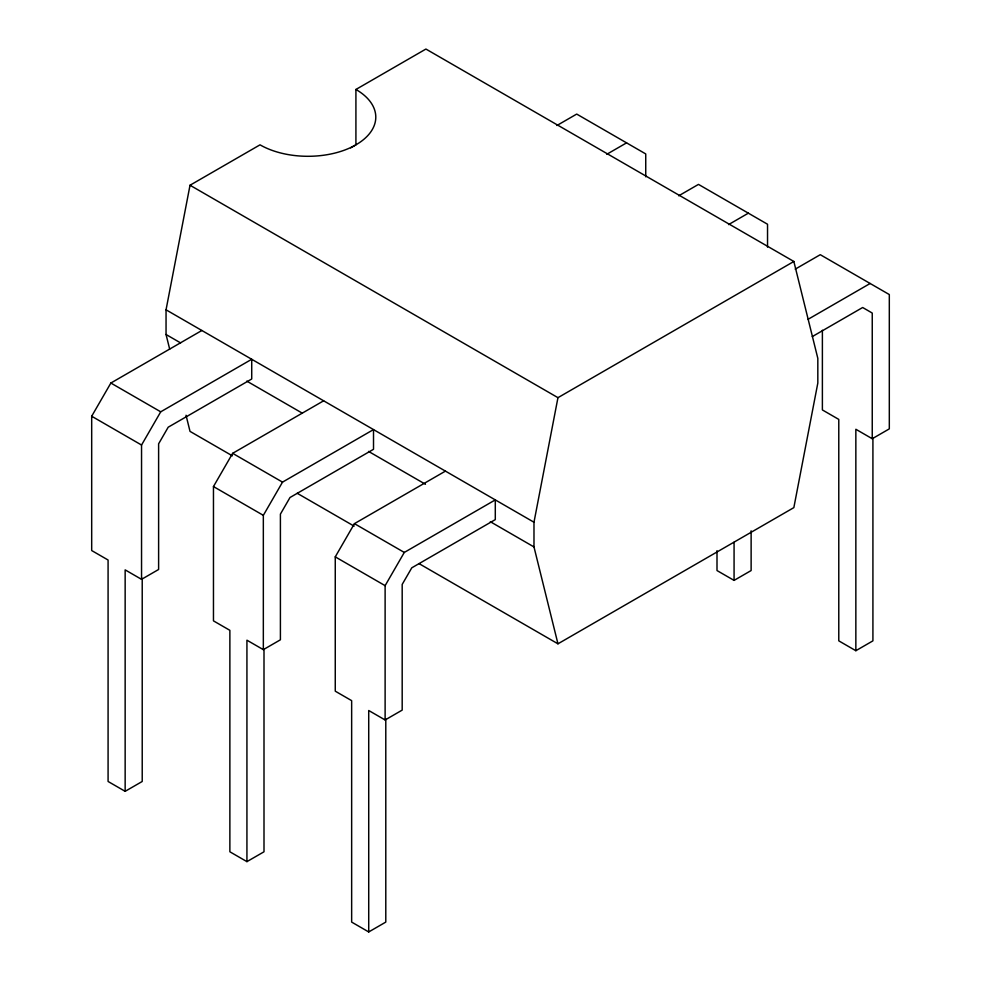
<?xml version="1.0" encoding="UTF-8"?>
<svg xmlns="http://www.w3.org/2000/svg" width="981" height="981" viewBox="0 0 981 981"><rect width="100%" height="100%" fill="white"/><g stroke="black" fill="none" stroke-linecap="round" stroke-linejoin="round"><path stroke-width="1.47" d="M169.688 349.175L166.047 334.496L166.047 309.812L190.02 185.237L260.026 144.832A67.812 39.142 0 0 0 355.919 144.832L355.919 89.467L425.913 49.05L793.85 261.473L817.823 358.359L817.823 383.056L793.85 507.618L557.956 643.818L418.985 563.585M557.956 643.818L533.983 546.932L533.983 522.235L557.956 397.673L793.85 261.473M142.22 578.349L142.22 781.477L125.151 791.324L108.082 781.477L108.082 560.016L91.687 550.549L91.687 416.238L110.865 383.031L201.865 330.487M141.546 579.342L141.546 445.031L160.725 411.812L251.725 359.279L251.725 378.985L168.205 427.201L158.615 443.817L158.615 569.483L141.546 579.342L125.151 569.875L125.151 791.324M263.999 648.662L263.999 851.79L246.93 861.637L229.873 851.79L229.873 630.329L213.466 620.863L213.466 486.551L232.644 453.332L323.644 400.8M263.337 649.655L263.337 515.344L282.516 482.125L373.516 429.58L373.516 449.298L289.996 497.514L280.407 514.13L280.407 639.796L263.337 649.655L246.93 640.188L246.93 861.637M385.791 718.975L385.791 922.091L368.721 931.95L351.652 922.091L351.652 700.642L335.257 691.176L335.257 556.865L354.435 523.646L445.435 471.113M385.116 719.968L385.116 585.657L404.295 552.438L495.295 499.893L495.295 519.611L411.775 567.827L402.185 584.431L402.185 710.109L385.116 719.968L368.721 710.502L368.721 931.95M350.658 147.861L355.919 144.832A67.812 39.142 0 0 0 355.919 89.467M556.926 125.494L576.705 114.078L645.743 153.931L645.743 176.825M606.785 154.287L626.565 142.858M678.705 195.808L698.484 184.391L767.534 224.244L767.534 247.138M728.564 224.6L748.356 213.171M795.211 269.162L820.275 254.692L889.313 294.558L889.313 428.869L872.244 438.728L855.849 429.261L855.849 650.71L838.78 640.851L838.78 419.402L822.385 409.935L822.385 330.241M808.148 319.266L870.135 283.484M812.28 336.593L862.655 307.507L872.244 313.049L872.244 438.728M717.001 550.684L717.001 570.55L734.07 580.396L751.127 570.55L751.127 530.831M855.849 650.71L872.918 640.851L872.918 437.722M190.02 185.237L557.956 397.673M166.047 309.812L533.983 522.235M166.047 334.496L180.614 342.909M246.783 381.106L302.369 413.209M368.549 451.407L425.46 484.271M490.316 521.708L533.983 546.932M110.865 383.031L160.725 411.812M232.644 453.332L282.516 482.125M354.435 523.646L404.295 552.438M232.374 455.834L190.02 431.382L186.034 415.245M297.231 493.284L354.141 526.135M91.687 416.238L141.546 445.031M213.466 486.551L263.337 515.344M335.257 556.865L385.116 585.657M734.07 542.211L734.07 580.396"/></g></svg>
